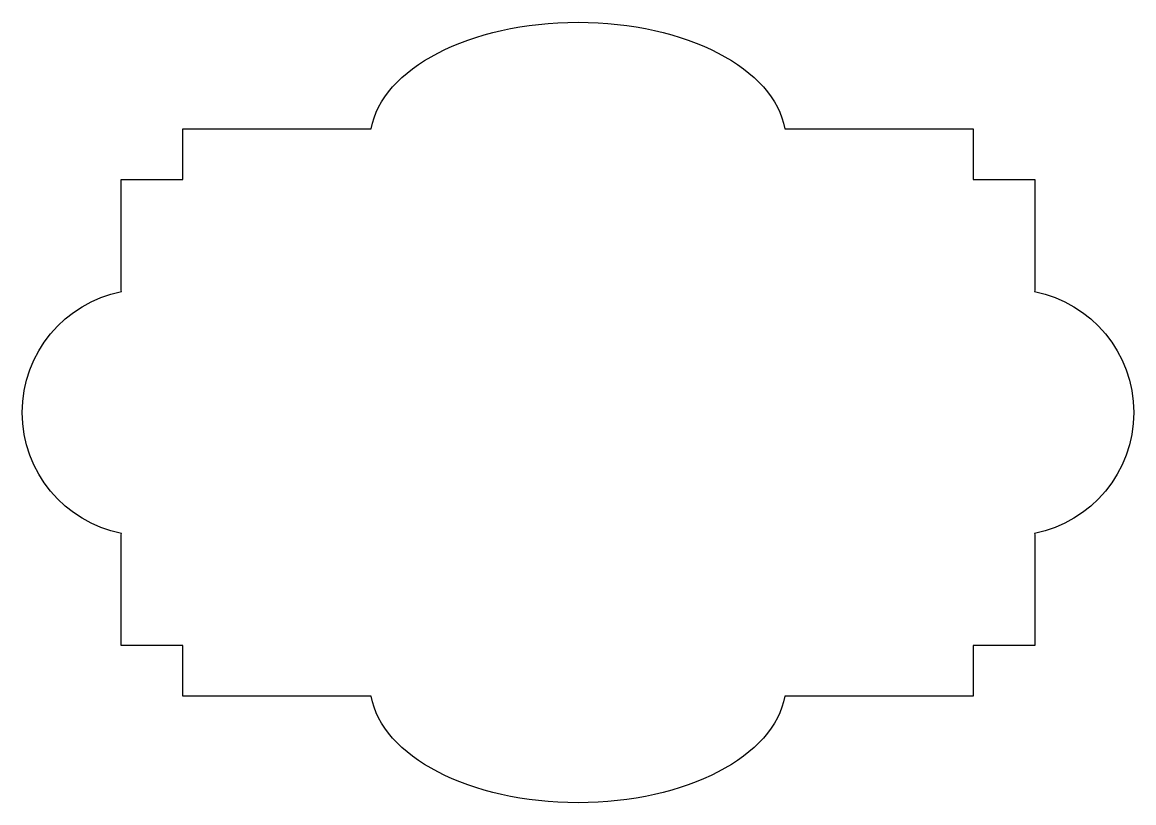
# Model space of a CAD drawing. Header units: centimetres. Extents: x -7.3 to 7.4, y -5.1 to 5.2.
import ezdxf

# ---------------------------------------------------------------- set-up
doc = ezdxf.new("R2010")
doc.units = ezdxf.units.CM
doc.header["$MEASUREMENT"] = 0
doc.layers.add('Camada 1', color=7, linetype='Continuous')

msp = doc.modelspace()

# ---------------------------------------------------------------- linework, layer by layer
at = {"layer": 'Camada 1'}
msp.add_open_spline([(0.01019, -5.13432), (1.43632, -5.13432), (2.60832, -4.51668), (2.74114, -3.72695), (2.74114, -3.72695), (2.74114, -3.72695), (5.23235, -3.72695), (5.23235, -3.72695), (5.23235, -3.72695), (5.23235, -3.72695), (5.23235, -3.05618), (5.23235, -3.05618), (5.23235, -3.05618), (5.23235, -3.05618), (6.04687, -3.05618), (6.04687, -3.05618), (6.04687, -3.05618), (6.04687, -3.05618), (6.04687, -1.59491), (6.04687, -1.59491), (6.04687, -1.59491), (6.04687, -1.59491), (6.04187, -1.57583), (6.04187, -1.57583), (6.04187, -1.57583), (6.78897, -1.42764), (7.35225, -0.76859), (7.35225, 0.02207), (7.35225, 0.02207), (7.35225, 0.8127), (6.78898, 1.47178), (6.04187, 1.61994), (6.04187, 1.61994), (6.04187, 1.61994), (6.04687, 1.63899), (6.04687, 1.63899), (6.04687, 1.63899), (6.04687, 1.63899), (6.04687, 3.10028), (6.04687, 3.10028), (6.04687, 3.10028), (6.04687, 3.10028), (5.23235, 3.10028), (5.23235, 3.10028), (5.23235, 3.10028), (5.23235, 3.10028), (5.23235, 3.77105), (5.23235, 3.77105), (5.23235, 3.77105), (5.23235, 3.77105), (2.74114, 3.77105), (2.74114, 3.77105), (2.74114, 3.77105), (2.60832, 4.56075), (1.43635, 5.1784), (0.01019, 5.1784), (0.01019, 5.1784), (-1.41597, 5.1784), (-2.58797, 4.56076), (-2.72073, 3.77105), (-2.72073, 3.77105), (-2.72073, 3.77105), (-5.212, 3.77105), (-5.212, 3.77105), (-5.212, 3.77105), (-5.212, 3.77105), (-5.212, 3.10028), (-5.212, 3.10028), (-5.212, 3.10028), (-5.212, 3.10028), (-6.02649, 3.10028), (-6.02649, 3.10028), (-6.02649, 3.10028), (-6.02649, 3.10028), (-6.02649, 1.63899), (-6.02649, 1.63899), (-6.02649, 1.63899), (-6.02649, 1.63899), (-6.02149, 1.61994), (-6.02149, 1.61994), (-6.02149, 1.61994), (-6.76859, 1.47175), (-7.33187, 0.8127), (-7.33187, 0.02207), (-7.33187, 0.02207), (-7.33187, -0.76858), (-6.76857, -1.42764), (-6.02149, -1.57583), (-6.02149, -1.57583), (-6.02149, -1.57583), (-6.02649, -1.59491), (-6.02649, -1.59491), (-6.02649, -1.59491), (-6.02649, -1.59491), (-6.02649, -3.05618), (-6.02649, -3.05618), (-6.02649, -3.05618), (-6.02649, -3.05618), (-5.212, -3.05618), (-5.212, -3.05618), (-5.212, -3.05618), (-5.212, -3.05618), (-5.212, -3.72695), (-5.212, -3.72695), (-5.212, -3.72695), (-5.212, -3.72695), (-2.72074, -3.72695), (-2.72074, -3.72695), (-2.72074, -3.72695), (-2.58797, -4.51668), (-1.41597, -5.13432), (0.01019, -5.13432)], degree=3, knots=[0, 0, 0, 0, 0.03448276, 0.03448276, 0.03448276, 0.03448276, 0.06896552, 0.06896552, 0.06896552, 0.06896552, 0.10344828, 0.10344828, 0.10344828, 0.10344828, 0.13793103, 0.13793103, 0.13793103, 0.13793103, 0.17241379, 0.17241379, 0.17241379, 0.17241379, 0.20689655, 0.20689655, 0.20689655, 0.20689655, 0.24137931, 0.24137931, 0.24137931, 0.24137931, 0.27586207, 0.27586207, 0.27586207, 0.27586207, 0.31034483, 0.31034483, 0.31034483, 0.31034483, 0.34482759, 0.34482759, 0.34482759, 0.34482759, 0.37931034, 0.37931034, 0.37931034, 0.37931034, 0.4137931, 0.4137931, 0.4137931, 0.4137931, 0.44827586, 0.44827586, 0.44827586, 0.44827586, 0.48275862, 0.48275862, 0.48275862, 0.48275862, 0.51724138, 0.51724138, 0.51724138, 0.51724138, 0.55172414, 0.55172414, 0.55172414, 0.55172414, 0.5862069, 0.5862069, 0.5862069, 0.5862069, 0.62068966, 0.62068966, 0.62068966, 0.62068966, 0.65517241, 0.65517241, 0.65517241, 0.65517241, 0.68965517, 0.68965517, 0.68965517, 0.68965517, 0.72413793, 0.72413793, 0.72413793, 0.72413793, 0.75862069, 0.75862069, 0.75862069, 0.75862069, 0.79310345, 0.79310345, 0.79310345, 0.79310345, 0.82758621, 0.82758621, 0.82758621, 0.82758621, 0.86206897, 0.86206897, 0.86206897, 0.86206897, 0.89655172, 0.89655172, 0.89655172, 0.89655172, 0.93103448, 0.93103448, 0.93103448, 0.93103448, 1, 1, 1, 1], dxfattribs=at)

doc.saveas('drawing.dxf')
